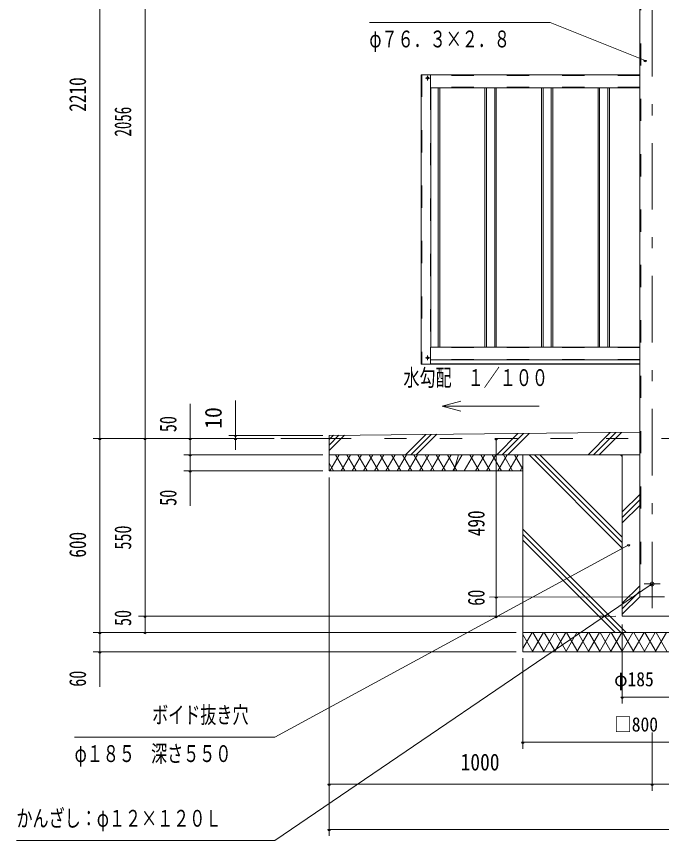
# Model space of a CAD drawing. Units: millimetres, scale not verified. Extents: x -37128 to 37128, y -14700 to 14700.
# Drawn here: x 16565 to 23554, y -3521 to 5406 of the extents above; entities that cross this region are included whole.
import ezdxf
from ezdxf.enums import TextEntityAlignment as Align

# ---------------------------------------------------------------- set-up
doc = ezdxf.new("R2010")
doc.units = ezdxf.units.MM
doc.header["$LTSCALE"] = 60
doc.linetypes.add('USER2', pattern=[10, 4, -6])
doc.linetypes.add('USER3', pattern=[24, 12, -5, 2, -5])
for name, color, linetype, lineweight in [('0-6_2-0BOLD', 7, 'Continuous', 18), ('0-7_2-1HIDDEN', 3, 'USER2', 18), ('0-8_2-2CENTER', 3, 'USER3', 18), ('0-9_2-4THIN', 4, 'Continuous', 18), ('0-A_2-5DIM', 3, 'Continuous', 18), ('0-B_2-6HATCH', 2, 'Continuous', 18)]:
    doc.layers.add(name, color=color, linetype=linetype, lineweight=lineweight)
doc.styles.add('ＭＳ ゴシック', font='')
doc.styles.get('ＭＳ ゴシック').set_extended_font_data('MS Gothic')

msp = doc.modelspace()

# ---------------------------------------------------------------- linework, layer by layer
at = {"layer": '0-6_2-0BOLD'}
for p, q in [((23319.43, 5704.38), (23319.43, -882.1)), ((20950.45, 4773.9), (20950.45, 1637.9)), ((23319.43, 4773.9), (20950.45, 4773.9)), ((21018.12, 4739.63), (21016.05, 4741.77)), ((21018.12, 4738.17), (21016.05, 4736.03)), ((21019.72, 4741.23), (21017.58, 4743.3)), ((21019.72, 4736.57), (21017.58, 4734.5)), ((21021.18, 4741.23), (21023.32, 4743.3)), ((21021.18, 4736.57), (21023.32, 4734.5)), ((21022.78, 4739.63), (21024.85, 4741.77)), ((21022.78, 4738.17), (21024.85, 4736.03)), ((21049.85, 4633.9), (21049.85, 4773.9)), ((23319.43, 4633.9), (21049.85, 4633.9)), ((21055.45, 4633.9), (21055.45, 1824.8)), ((21018.12, 1708.63), (21016.05, 1710.77)), ((21018.12, 1707.17), (21016.05, 1705.03)), ((21019.72, 1710.23), (21017.58, 1712.3)), ((21019.72, 1705.57), (21017.58, 1703.5)), ((21021.18, 1710.23), (21023.32, 1712.3)), ((21021.18, 1705.57), (21023.32, 1703.5)), ((21022.78, 1708.63), (21024.85, 1710.77)), ((21022.78, 1707.17), (21024.85, 1705.03)), ((23319.43, 1637.9), (20950.45, 1637.9)), ((23319.43, 1684.8), (21049.85, 1684.8)), ((23319.43, 1643.5), (21049.85, 1643.5)), ((19952.96, 867.9), (23319.42, 901.56)), ((19427.94, 832.9), (19952.94, 832.9)), ((19952.96, 482.9), (19952.96, 867.9)), ((23319.43, 657.9), (19952.95, 657.9)), ((22052.95, 482.9), (19952.95, 482.9)), ((23319.42, -882.1), (23586.47, -882.1)), ((24852.95, -1267.1), (22052.95, -1267.1))]:
    msp.add_line(p, q, dxfattribs=at)
for points in [[(23319.43, 1824.8), (21049.85, 1824.8), (21049.85, 1637.9)], [(24852.95, 657.9), (24852.95, -1477.1), (22052.95, -1477.1), (22052.95, 657.9)], [(23129.2, 657.9), (23129.2, -1092.1), (23776.7, -1092.1)]]:
    msp.add_lwpolyline(points, dxfattribs=at)
for centre, radius in [((21020.45, 4738.9), 12.39), ((21020.45, 1707.9), 12.39), ((23452.95, -742.1), 21)]:
    msp.add_circle(centre, radius, dxfattribs=at)
for centre, radius, start, end in [((21020.45, 4738.9), 5.25, 123.11206, 146.88794), ((21020.45, 4738.9), 5.25, 213.11206, 236.88794), ((21017.36, 4738.9), 1.05, 315.99959, 44.00041), ((21020.45, 4741.99), 1.05, 225.99959, 314.00041), ((21020.45, 4735.81), 1.05, 45.99959, 134.00041), ((21023.54, 4738.9), 1.05, 135.99959, 224.00041), ((21020.45, 4738.9), 5.25, 33.11206, 56.88794), ((21020.45, 4738.9), 5.25, 303.11206, 326.88794), ((21020.45, 1707.9), 5.25, 123.11206, 146.88794), ((21020.45, 1707.9), 5.25, 213.11206, 236.88794), ((21017.36, 1707.9), 1.05, 315.99959, 44.00041), ((21020.45, 1710.99), 1.05, 225.99959, 314.00041), ((21020.45, 1704.81), 1.05, 45.99959, 134.00041), ((21023.54, 1707.9), 1.05, 135.99959, 224.00041), ((21020.45, 1707.9), 5.25, 33.11206, 56.88794), ((21020.45, 1707.9), 5.25, 303.11206, 326.88794)]:
    msp.add_arc(centre, radius, start, end, dxfattribs=at)
at = {"layer": '0-7_2-1HIDDEN'}
for p, q in [((23329.23, 5714.18), (23329.23, -882.1)), ((20956.05, 4773.9), (20956.05, 1637.9)), ((23319.43, 4768.3), (21049.85, 4768.3)), ((23319.43, 4639.5), (21049.85, 4639.5)), ((21049.85, 4633.9), (21049.85, 1824.8)), ((23319.43, 1819.2), (21049.85, 1819.2)), ((23319.43, 1690.4), (21049.85, 1690.4)), ((19952.95, 832.9), (33952.95, 832.9))]:
    msp.add_line(p, q, dxfattribs=at)
at = {"layer": '0-7_2-1HIDDEN', "linetype": 'USER3'}
msp.add_line((23365.45, -742.1), (23540.45, -742.1), dxfattribs=at)
at = {"layer": '0-8_2-2CENTER'}
for p, q in [((23452.95, -1005.48), (23452.95, 8168.6)), ((23452.95, -1005.48), (23452.95, 8168.6)), ((20995.67, 4738.9), (21045.23, 4738.9)), ((21020.45, 4763.68), (21020.45, 4714.12)), ((20995.67, 1707.9), (21045.23, 1707.9)), ((21020.45, 1732.68), (21020.45, 1683.12))]:
    msp.add_line(p, q, dxfattribs=at)
at = {"layer": '0-9_2-4THIN'}
for p, q in [((21134.2, 4633.9), (21134.2, 1824.8)), ((21151.7, 4633.9), (21151.7, 1824.8)), ((21641.7, 4633.9), (21641.7, 1824.8)), ((21659.2, 4633.9), (21659.2, 1824.8)), ((21746.7, 4633.9), (21746.7, 1824.8)), ((21764.2, 4633.9), (21764.2, 1824.8)), ((22254.2, 4633.9), (22254.2, 1824.8)), ((22271.7, 4633.9), (22271.7, 1824.8)), ((22359.2, 4633.9), (22359.2, 1824.8)), ((22376.7, 4633.9), (22376.7, 1824.8)), ((22866.7, 4633.9), (22866.7, 1824.8)), ((22884.2, 4633.9), (22884.2, 1824.8)), ((22971.7, 4633.9), (22971.7, 1824.8)), ((22989.2, 4633.9), (22989.2, 1824.8))]:
    msp.add_line(p, q, dxfattribs=at)
at = {"layer": '0-A_2-5DIM'}
for p, q in [((17467.93, -1330.09), (17467.93, 8567.9)), ((17957.93, 8567.9), (17957.93, -742.09)), ((20388.65, 5341.46), (22348.65, 5341.46)), ((22348.65, 5341.47), (23375.93, 4928.47)), ((23389.93, 4928.47), (23361.93, 4928.47)), ((18447.93, 104.9), (18447.93, 1210.9)), ((18937.93, 1245.9), (18937.93, 711.14)), ((21177.94, 1182.9), (22227.94, 1182.9)), ((19357.93, 832.9), (17397.93, 832.9)), ((17481.93, 832.9), (17453.93, 832.9)), ((17467.93, 832.9), (17467.93, -1855.1)), ((17971.93, 832.9), (17943.93, 832.9)), ((17957.92, -1267.1), (17957.92, 832.9)), ((18461.93, 832.9), (18433.93, 832.9)), ((19882.95, 867.9), (18867.93, 867.9)), ((18951.93, 867.9), (18923.93, 867.9)), ((18951.93, 832.9), (18923.93, 832.9)), ((21775.68, 831.43), (21747.68, 831.43)), ((21761.68, 831.43), (21761.68, -883.57)), ((18377.93, 657.9), (19882.95, 657.9)), ((18461.93, 657.9), (18433.93, 657.9)), ((19882.95, 482.9), (18377.93, 482.9)), ((18461.93, 482.9), (18433.93, 482.9)), ((19952.95, -3472.09), (19952.95, 412.9)), ((19952.96, 412.9), (19952.96, -2982.09)), ((19365.34, -2400.69), (23198.48, -319.02)), ((23212.48, -319.02), (23184.48, -319.02)), ((23443.84, -749.54), (19365.34, -3521.49)), ((23457.84, -749.54), (23429.84, -749.54)), ((21691.68, -883.57), (23249.42, -882.1)), ((21775.68, -883.57), (21747.68, -883.57)), ((21761.68, -883.57), (21761.68, -1093.57)), ((17887.93, -1092.1), (22997.95, -1092.1)), ((17971.93, -1092.1), (17943.93, -1092.1)), ((21691.68, -1093.57), (23059.2, -1092.1)), ((21775.68, -1093.57), (21747.68, -1093.57)), ((23129.2, -1180.63), (23129.2, -2037.1)), ((17397.93, -1267.1), (21033.79, -1267.1)), ((21977.95, -1267.09), (17397.94, -1267.09)), ((17481.93, -1267.09), (17453.93, -1267.09)), ((17971.93, -1267.09), (17943.93, -1267.09)), ((21207.35, -1477.1), (17397.93, -1477.1)), ((17397.94, -1477.09), (21977.95, -1477.09)), ((17481.93, -1477.09), (17453.93, -1477.09)), ((22052.95, -1547.1), (22052.95, -2527.1)), ((23143.2, -1967.1), (23115.2, -1967.1)), ((23129.2, -1967.1), (23776.7, -1967.1)), ((17195.34, -2400.69), (19365.34, -2400.69)), ((23452.95, -2352.1), (23452.95, -2982.1)), ((22066.95, -2457.1), (22038.95, -2457.1)), ((22052.95, -2457.1), (24852.95, -2457.1)), ((19966.95, -2912.09), (19938.95, -2912.09)), ((19966.96, -2912.09), (19938.96, -2912.09)), ((19952.96, -2912.09), (23452.95, -2912.09)), ((23466.95, -2912.09), (23438.95, -2912.09)), ((23452.95, -2912.09), (26252.95, -2912.09)), ((19966.95, -3402.09), (19938.95, -3402.09)), ((19952.95, -3402.09), (33952.95, -3402.09)), ((19365.34, -3521.49), (16565.34, -3521.49))]:
    msp.add_line(p, q, dxfattribs=at)
msp.add_lwpolyline([(21380.78, 1237.25), (21177.94, 1182.9), (21380.78, 1128.55)], dxfattribs=at)
for centre in [(23375.93, 4928.47), (17467.93, 832.9), (17957.93, 832.9), (18447.93, 832.9), (18937.93, 867.9), (18937.93, 832.9), (21761.68, 831.43), (18447.93, 657.9), (18447.93, 482.9), (23198.48, -319.02), (23443.84, -749.54), (21761.68, -883.57), (17957.93, -1092.1), (21761.68, -1093.57), (17467.93, -1267.09), (17957.93, -1267.09), (17467.93, -1477.09), (23129.2, -1967.1), (22052.95, -2457.1), (19952.95, -2912.09), (19952.96, -2912.09), (23452.95, -2912.09), (19952.95, -3402.09)]:
    msp.add_arc(centre, 14, 180, 0, dxfattribs=at)
at = {"layer": '0-B_2-6HATCH'}
for p, q in [((22999.23, 898.36), (22758.76, 657.9)), ((22818.16, 657.9), (23059.22, 898.96)), ((23119.22, 899.56), (22877.56, 657.9)), ((19952.96, 703.15), (20119.37, 869.56)), ((20059.38, 868.96), (19952.96, 762.55)), ((19952.96, 821.94), (19999.38, 868.36)), ((20778.87, 657.9), (20999.33, 878.36)), ((21059.33, 878.96), (20838.26, 657.9)), ((20897.66, 657.9), (21119.32, 879.56)), ((21999.28, 888.36), (21768.82, 657.9)), ((22059.28, 888.96), (21828.21, 657.9)), ((21887.61, 657.9), (22119.27, 889.56)), ((20062.27, 657.9), (19961.23, 482.9)), ((20122.89, 482.9), (20021.86, 657.9)), ((20183.51, 657.9), (20082.48, 482.9)), ((20244.14, 482.9), (20143.1, 657.9)), ((20304.76, 657.9), (20203.72, 482.9)), ((20365.38, 482.9), (20264.34, 657.9)), ((20426, 657.9), (20324.96, 482.9)), ((20486.62, 482.9), (20385.59, 657.9)), ((20547.24, 657.9), (20446.21, 482.9)), ((20607.87, 482.9), (20506.83, 657.9)), ((20668.49, 657.9), (20567.45, 482.9)), ((20729.11, 482.9), (20628.07, 657.9)), ((20789.73, 657.9), (20688.7, 482.9)), ((20749.32, 657.9), (20850.36, 482.9)), ((20809.94, 482.9), (20910.98, 657.9)), ((20971.6, 482.9), (20870.56, 657.9)), ((21032.22, 657.9), (20931.18, 482.9)), ((21092.84, 482.9), (20991.8, 657.9)), ((21153.46, 657.9), (21052.43, 482.9)), ((21214.09, 482.9), (21113.05, 657.9)), ((21274.71, 657.9), (21173.67, 482.9)), ((21335.33, 482.9), (21234.3, 657.9)), ((21395.95, 657.9), (21294.91, 482.9)), ((21305.3, 481.43), (21355.54, 657.9)), ((21517.19, 657.9), (21416.16, 482.9)), ((21577.82, 482.9), (21476.78, 657.9)), ((21638.44, 657.9), (21537.4, 482.9)), ((21699.06, 482.9), (21598.02, 657.9)), ((21759.68, 657.9), (21658.65, 482.9)), ((21820.3, 482.9), (21719.27, 657.9)), ((21779.89, 482.9), (21880.93, 657.9)), ((21840.51, 657.9), (21941.55, 482.9)), ((21901.13, 482.9), (22002.17, 657.9)), ((21961.75, 657.9), (22052.95, 499.94)), ((22118.81, 657.9), (23129.2, -352.49)), ((22178.21, 657.9), (23129.2, -293.09)), ((22237.61, 657.9), (23129.2, -233.69)), ((23108.76, 657.9), (23129.2, 637.46)), ((20001.65, 482.9), (19952.96, 567.23)), ((22022.38, 482.9), (22052.95, 535.85)), ((23129.2, 38.39), (23319.42, 228.61)), ((23129.2, -21.01), (23319.42, 169.21)), ((23129.2, -80.4), (23319.42, 109.81)), ((22052.95, -147.39), (23172.66, -1267.1)), ((22052.95, -206.79), (23113.26, -1267.1)), ((22052.95, -266.19), (23053.86, -1267.1)), ((23129.2, -951.56), (23319.42, -761.34)), ((23129.2, -1010.96), (23319.42, -820.74)), ((23129.2, -1070.35), (23319.42, -880.14)), ((22052.95, -1441.53), (22153.66, -1267.1)), ((22052.95, -1288.47), (22161.86, -1477.1)), ((22153.66, -1477.1), (22274.9, -1267.1)), ((22161.86, -1267.1), (22283.1, -1477.1)), ((22274.91, -1477.1), (22396.15, -1267.1)), ((22283.1, -1267.1), (22404.34, -1477.1)), ((22396.15, -1477.1), (22517.39, -1267.1)), ((22404.35, -1267.1), (22525.59, -1477.1)), ((22517.39, -1477.1), (22638.63, -1267.1)), ((22525.59, -1267.1), (22646.83, -1477.1)), ((22638.64, -1477.1), (22759.88, -1267.1)), ((22646.83, -1267.1), (22768.07, -1477.1)), ((22759.88, -1477.1), (22881.12, -1267.1)), ((22768.08, -1267.1), (22889.32, -1477.1)), ((22881.12, -1477.1), (23002.37, -1267.1)), ((22889.32, -1267.1), (23010.56, -1477.1)), ((23002.37, -1477.1), (23123.61, -1267.1)), ((23010.56, -1267.1), (23131.81, -1477.1)), ((23123.61, -1477.1), (23244.85, -1267.1)), ((23131.81, -1267.1), (23253.05, -1477.1)), ((23244.85, -1477.1), (23366.1, -1267.1)), ((23253.05, -1267.1), (23374.29, -1477.1)), ((23366.1, -1477.1), (23487.34, -1267.1)), ((23374.29, -1267.1), (23495.54, -1477.1)), ((23487.34, -1477.1), (23608.58, -1267.1)), ((23495.54, -1267.1), (23616.78, -1477.1))]:
    msp.add_line(p, q, dxfattribs=at)

# ---------------------------------------------------------------- texts
at = {"layer": '0-A_2-5DIM', "color": 7, "style": 'ＭＳ ゴシック'}
for s, height, width, p in [('φ７６．３×２．８', 182.3, 0.7, (20388.65, 5016.33)), ('水勾配\u3000１／１００', 182.3, 0.7, (20757.94, 1347.77)), ('φ185', 155, 0.9, (23041.7, -1897.1)), ('ボイド抜き穴', 182.3, 0.7, (18035.34, -2305.82)), ('□800', 155, 0.9, (23041.7, -2387.1)), ('φ１８５\u3000深さ５５０', 182.3, 0.7, (17195.34, -2725.82)), ('1000', 182.3, 0.85, (21377.46, -2817.22)), ('かんざし：φ１２×１２０Ｌ', 182.3, 0.7, (16565.34, -3426.62))]:
    msp.add_text(s, height=height, dxfattribs=dict(at, width=width)).set_placement(p, align=Align.BOTTOM_LEFT)
for s, width, p in [('2210', 0.75, (17373.07, 4374.9)), ('2056', 0.65, (17863.06, 4105.4)), ('10', 0.95, (18843.06, 937.9)), ('50', 0.7, (18353.06, 902.9)), ('50', 0.7, (18353.06, 104.9)), ('490', 0.75, (21691.68, -224.15)), ('550', 0.7, (17863.06, -369.35)), ('600', 0.75, (17373.06, -456.84)), ('60', 0.7, (21691.68, -977.53)), ('50', 0.7, (17863.06, -1197.09)), ('60', 0.7, (17373.06, -1855.09))]:
    msp.add_text(s, height=182.3, rotation=90, dxfattribs=dict(at, width=width)).set_placement(p, align=Align.BOTTOM_LEFT)

doc.saveas('drawing.dxf')
